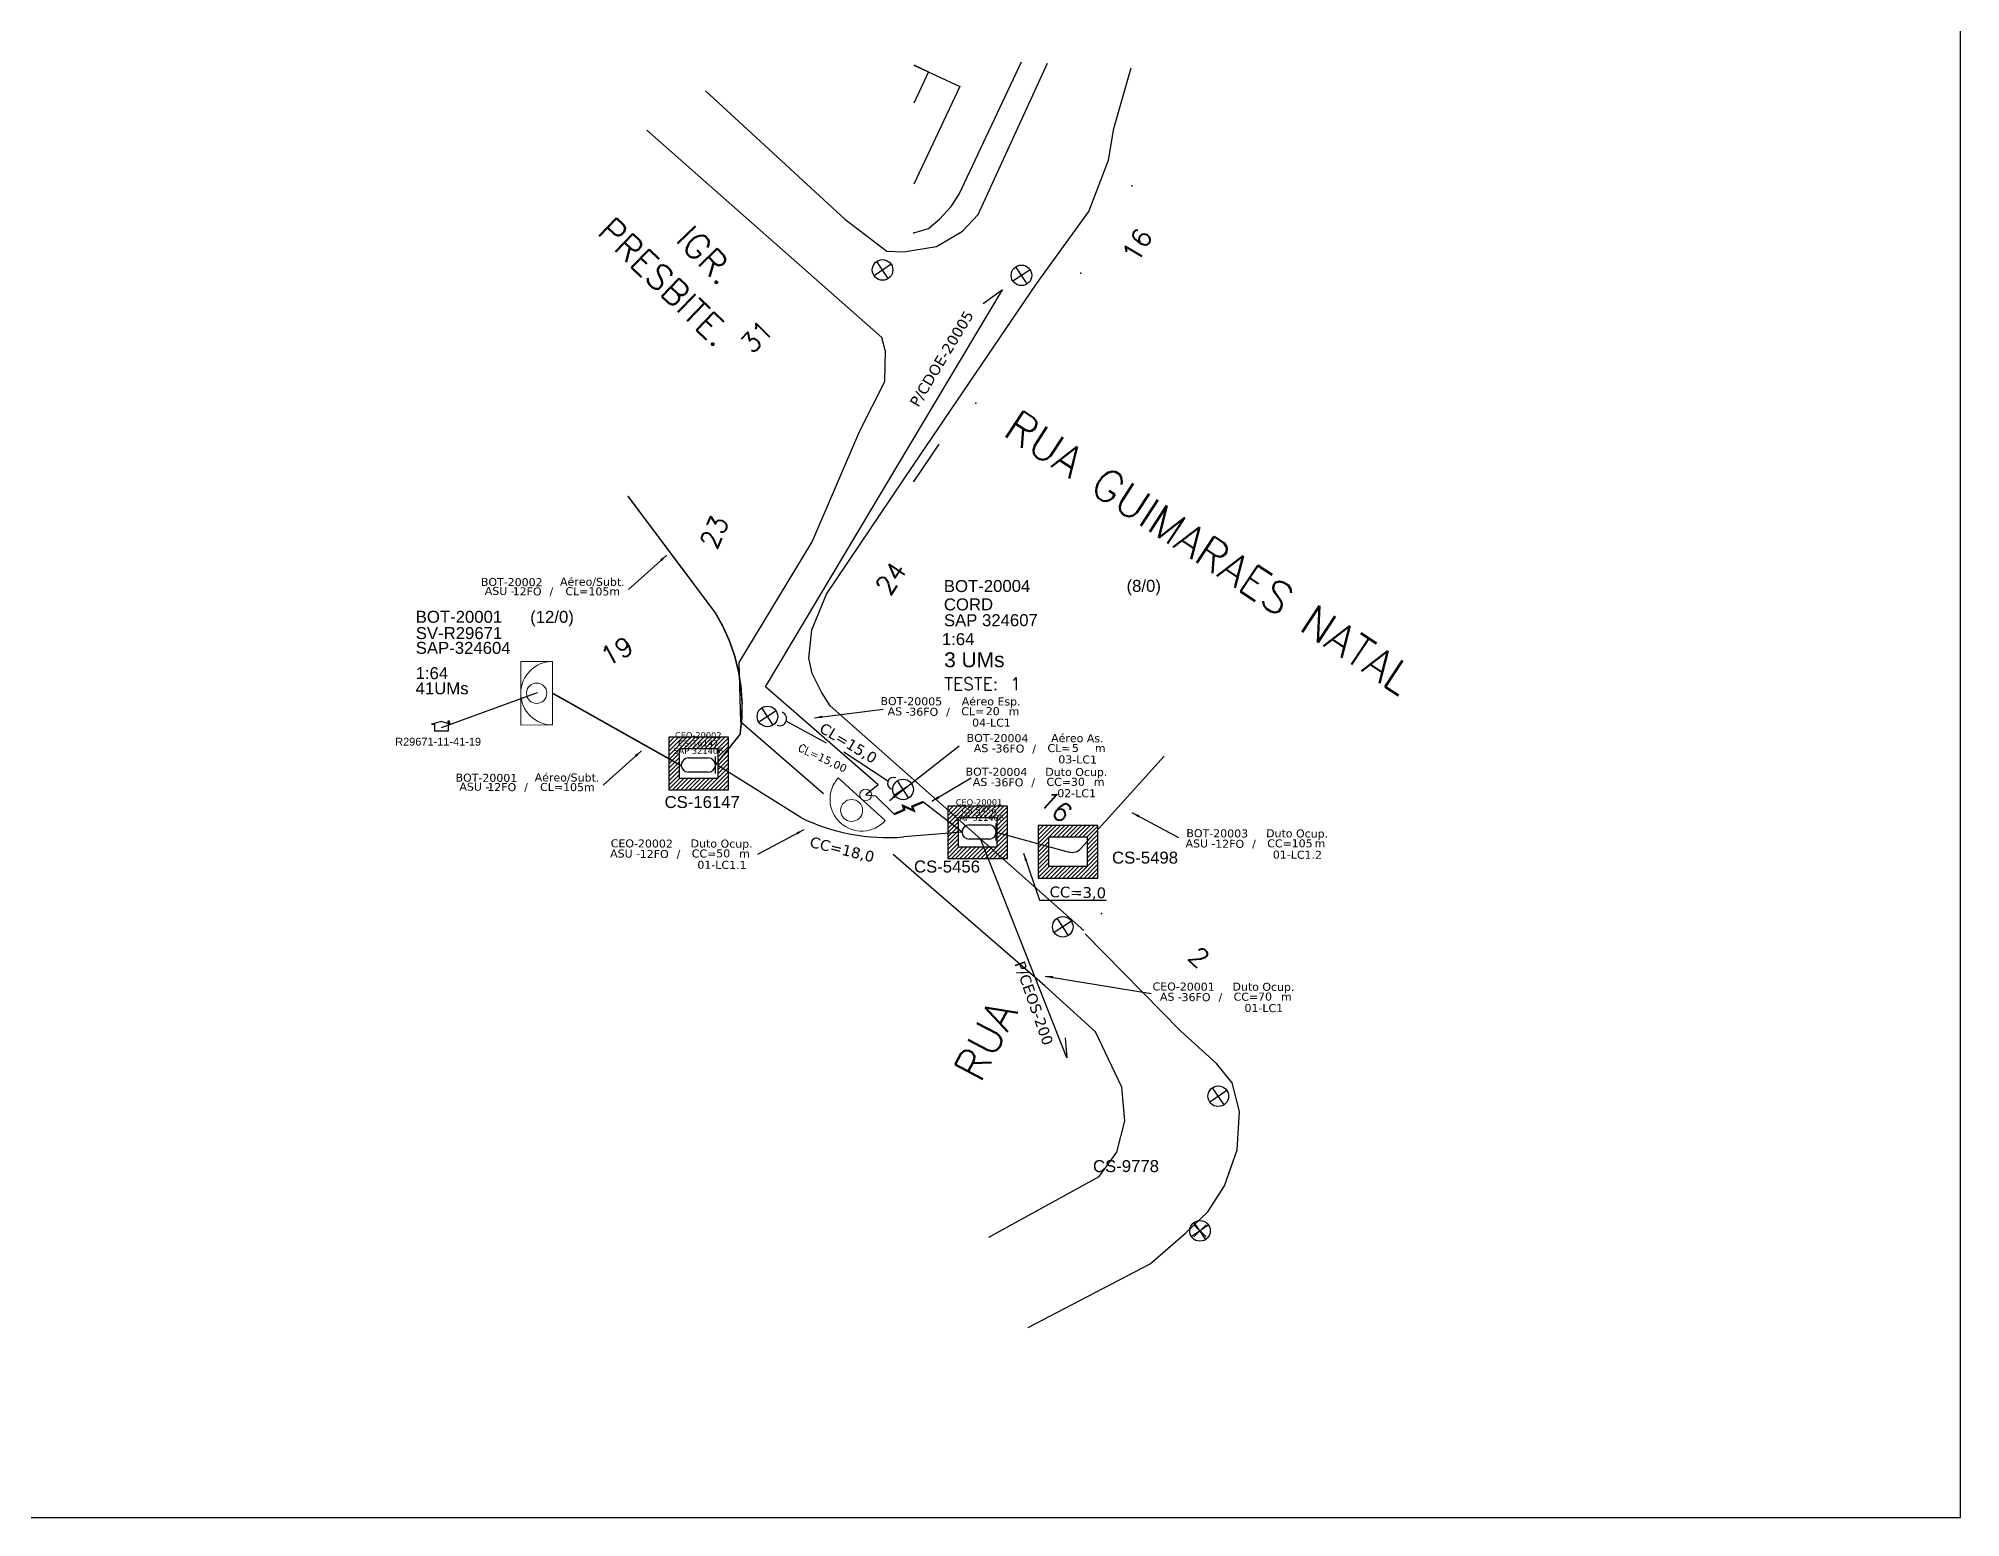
# Model space of a CAD drawing. Header units: millimetres. Extents: x -730 to 109, y 411 to 1005.
# Drawn here: x -381.5 to 108.9, y 410.6 to 788.2 of the extents above; entities that cross this region are included whole.
import ezdxf
from ezdxf.enums import TextEntityAlignment as Align

# ---------------------------------------------------------------- set-up
doc = ezdxf.new("R2010")
doc.units = ezdxf.units.MM
doc.header["$LTSCALE"] = 0.03
doc.linetypes.add('DIVIDE2', pattern=[0.625, 0.25, -0.125, 0, -0.125, 0, -0.125])
for name, color, linetype in [('10.1-Caixas Subterrâneas', 5, 'Continuous'), ('20.4-CEOS', 1, 'Continuous'), ('20.5-CEO', 1, 'Continuous'), ('CAP a instalar', 1, 'FENCELINE1'), ('celulas gpon', 7, 'Continuous'), ('CORDOALHA BLOCO NOVO', 7, 'Continuous'), ('DUVIDAS', 252, 'Continuous'), ('label_cabos', 7, 'Continuous'), ('MUB', 252, 'Continuous'), ('NET-RETIRAR', 54, 'DIVIDE2'), ('NOMELOG', 253, 'Continuous'), ('Postes Existentes NA', 1, 'Continuous'), ('POSTES_ATUALIZACAO', 252, 'Continuous'), ('Subida Lateral', 5, 'Continuous'), ('surveys', 7, 'Continuous'), ('surveys legendas', 7, 'Continuous'), ('UMS', 1, 'Continuous')]:
    doc.layers.add(name, color=color, linetype=linetype)
for name, color, linetype, lineweight in [("20.0-LEGENDA DOS CDO'S", 1, 'Continuous', 0), ('20.1-CDO_INTERIOR', 1, 'Continuous', 0), ('20.2-CDO_POSTE', 1, 'Continuous', 5), ('20.6-CORDOALHA_SUPORTE', 7, 'Continuous', 25), ('CORDOALHA_SUPORTE', 7, 'Continuous', 25)]:
    doc.layers.add(name, color=color, linetype=linetype, lineweight=lineweight)
doc.styles.add('ARIAL', font='arial.ttf')
doc.styles.add('DIGICADE', font='arial.ttf')
doc.styles.add('ROMANS', font='simplex')
doc.styles.add('siredit', font='verdana.ttf')
doc.styles.get("Standard").update_dxf_attribs({"font": 'arial.ttf'})
doc.linetypes.add('FENCELINE1', pattern='A,0.25,-0.1,[133,ltypeshp.shx,S=0.1,R=0,X=-0.1,Y=0],-0.1,1', length=1.45)
doc.dimstyles.new('CC', dxfattribs={"dimtxt": 1, "dimasz": 2, "dimexe": 0.18, "dimexo": 0.0625, "dimgap": 0.09, "dimtad": 0, "dimdec": 0, "dimrnd": 1, "dimzin": 0, "dimdsep": 46, "dimtxsty": 'siredit', "dimblk": 'NONE', "dimcen": 0, "dimse1": 1, "dimse2": 1, "dimsd1": 1, "dimsd2": 1, "dimclrt": 7, "dimadec": 0, "dimazin": 0, "dimtfac": 1, "dimtdec": 0, "dimtofl": 0, "dimtmove": 0, "dimatfit": 3, "dimfxl": 0, "dimtolj": 1, "dimtzin": 0, "dimarcsym": 0})
doc.dimstyles.get("Standard").update_dxf_attribs({"dimtxt": 0.18, "dimasz": 0.18, "dimexe": 0.18, "dimexo": 0.0625, "dimgap": 0.09, "dimtad": 0, "dimtih": 1, "dimtoh": 1, "dimdec": 4, "dimzin": 0, "dimdsep": 46, "dimtxsty": 'Standard', "dimcen": 0.09, "dimadec": 0, "dimazin": 0, "dimtfac": 1, "dimtdec": 4, "dimtofl": 0, "dimtmove": 0, "dimatfit": 3, "dimfxl": 0, "dimtolj": 1, "dimtzin": 0, "dimarcsym": 0})

# ---------------------------------------------------------------- blocks, each defined once
blk = doc.blocks.new('*U36')
at = {"color": 10}
for points in [[(41172, 12883), (40951, 13058)], [(40974, 12860), (41149, 13081)]]:
    blk.add_lwpolyline(points, dxfattribs=at)
blk.add_circle((41062, 12971), 141, dxfattribs=at)
blk = doc.blocks.new('*X18')
at = {"color": 0, "linetype": 'Continuous'}
for p, q in [((-1.25, 0.34099), (-0.49099, 1.1)), ((-1.25, 0.517767), (-0.667767, 1.1)), ((-1.25, 0.694544), (-0.844544, 1.1)), ((-1.25, 0.87132), (-1.02132, 1.1)), ((-1.25, 1.048097), (-1.198097, 1.1)), ((-0.789214, 0.625), (-0.314214, 1.1)), ((-0.612437, 0.625), (-0.137437, 1.1)), ((-0.43566, 0.625), (0.03934, 1.1)), ((-0.258883, 0.625), (0.216117, 1.1)), ((-0.082107, 0.625), (0.392893, 1.1)), ((0.09467, 0.625), (0.56967, 1.1)), ((0.271447, 0.625), (0.746447, 1.1)), ((0.448223, 0.625), (0.923223, 1.1)), ((0.625, 0.625), (1.1, 1.1)), ((0.801777, 0.625), (1.25, 1.073223)), ((0.8035, 0.449947), (1.25, 0.896447)), ((-1.25, 0.164214), (-0.8035, 0.610714)), ((-1.25, -0.012563), (-0.8035, 0.433937)), ((-1.25, -0.18934), (-0.8035, 0.25716)), ((-1.25, -0.366117), (-0.8035, 0.080383)), ((0.8035, 0.27317), (1.25, 0.71967)), ((0.8035, 0.096393), (1.25, 0.542893)), ((0.8035, -0.080383), (1.25, 0.366117)), ((0.8035, -0.25716), (1.25, 0.18934)), ((0.8035, -0.433937), (1.25, 0.012563)), ((-1.25, -0.542893), (-0.8035, -0.096393)), ((-1.25, -0.71967), (-0.8035, -0.27317)), ((-1.25, -0.896447), (-0.8035, -0.449947)), ((-1.25, -1.073223), (-0.801777, -0.625)), ((-1.1, -1.1), (-0.625, -0.625)), ((-0.923223, -1.1), (-0.448223, -0.625)), ((-0.746447, -1.1), (-0.271447, -0.625)), ((-0.56967, -1.1), (-0.09467, -0.625)), ((-0.392893, -1.1), (0.082107, -0.625)), ((-0.216117, -1.1), (0.258883, -0.625)), ((-0.03934, -1.1), (0.43566, -0.625)), ((0.137437, -1.1), (0.612437, -0.625)), ((0.314214, -1.1), (0.789214, -0.625)), ((0.49099, -1.1), (1.25, -0.34099)), ((0.667767, -1.1), (1.25, -0.517767)), ((0.8035, -0.610714), (1.25, -0.164214)), ((0.844544, -1.1), (1.25, -0.694544)), ((1.02132, -1.1), (1.25, -0.87132)), ((1.198097, -1.1), (1.25, -1.048097))]:
    blk.add_line(p, q, dxfattribs=at)
blk = doc.blocks.new('MANHOLE_MQ')
at = {"color": 0, "linetype": 'Continuous'}
for p, q in [((0.00000623, 0.00000569), (-0.00000627, 0.00000569)), ((-0.00000627, 0.00000569), (-0.00000627, -0.00000531)), ((0.00000623, -0.00000531), (0.00000623, 0.00000569)), ((-0.00000404, 0.00000331), (0.00000399, 0.00000331)), ((-0.00000404, -0.00000294), (-0.00000404, 0.00000331)), ((0.00000399, 0.00000331), (0.00000399, -0.00000294)), ((0.00000399, -0.00000294), (-0.00000404, -0.00000294)), ((0.00000399, -0.00000294), (0.00000399, -0.00000294)), ((-0.00000627, -0.00000531), (0.00000623, -0.00000531))]:
    blk.add_line(p, q, dxfattribs=at)
at = {"color": 0, "linetype": 'Continuous', "xscale": 5e-06, "yscale": 5e-06, "zscale": 1e-05}
blk.add_blockref('*X18', (-0.00000002, 0.00000019), dxfattribs=at)
blk = doc.blocks.new('Inst CDOE-8 CAIXA DIST OPT CDOE 48F_8D C_SPL OPTAP')
at = {"layer": "20.0-LEGENDA DOS CDO'S", "color": 0}
for tag, p, style, flags in [('ID_ATIVIDADE', (0.12, 6.47), 'ARIAL', 3), ('FATOR', (7.92, 6.47), 'ARIAL', 1), ('QTDE', (0.23, -0.97), 'DIGICADE', 3)]:
    blk.add_attdef(tag, p, '', height=0.8, rotation=0.118, dxfattribs=dict(at, style=style, flags=flags))
at = {"layer": "20.0-LEGENDA DOS CDO'S", "color": 0, "style": 'ARIAL'}
for tag, p, height in [('FID', (0.12, 5.25), 0.8), ('FIBRAS_UTILIZADAS', (2.38, 5.26), 0.8), ('CORDOALHA', (0.12, 4.02), 0.8), ('SAP', (0.12, 2.96), 0.8), ('1:XX', (-0.01, 1.7), 0.8), ('UMS', (0.14, 0.22), 1)]:
    blk.add_attdef(tag, p, '', height=height, rotation=0.118, dxfattribs=at)
blk = doc.blocks.new('Teste  FTTH')
at = {"color": 0, "lineweight": 0, "style": 'ROMANS'}
for tag, p in [('TESTE', (-2.302, -0.29)), ('QTDE', (0.212, -0.29))]:
    blk.add_attdef(tag, p, '', height=0.48, dxfattribs=at)
for tag, p, flags in [('FID', (-2.227, -1.253), 1), ('FATOR', (-2.227, -2.028), 3), ('ID_ATIVIDADE', (-2.227, -2.716), 3)]:
    blk.add_attdef(tag, p, '', height=0.48, dxfattribs=dict(at, flags=flags))
blk = doc.blocks.new('Inst CB DT OCUP CFOA-SM-AS-80-TS-36')
at = {"layer": 'label_cabos', "color": 0, "style": 'siredit'}
for tag, flags, p in [('ID_ATIVIDADE', 3, (1.31, 2.67)), ('FATOR', 1, (11.56, 2.55))]:
    blk.add_attdef(tag, text='', height=1, rotation=359.69, dxfattribs=dict(at, flags=flags)).set_placement(p, align=Align.MIDDLE_CENTER)
for tag, p in [('TIPO_CABO', (1.76, 0)), ('DESTINO_CABO', (3.13, 1.26)), ('CABO', (4.69, -0.05)), ('/', (7.71, -0.05)), ('LANCE', (10.91, 0)), ('TIPO_CABO', (13.11, 1.24)), ('UND', (15.96, 0)), ('FID', (13.15, -1.41))]:
    blk.add_attdef(tag, text='', height=1, rotation=359.69, dxfattribs=at).set_placement(p, align=Align.MIDDLE_CENTER)
blk.add_attdef('QTDE', (12.43, -0.47), '', height=1, rotation=359.69, dxfattribs=at)
blk = doc.blocks.new('_None')
blk = doc.blocks.new('Inst CB DT OCUP CFOA-SM-ASU-120-S-12')
at = {"layer": 'label_cabos', "color": 0, "style": 'siredit'}
for tag, flags, p in [('ID_ATIVIDADE', 3, (1.31, 2.67)), ('FATOR', 1, (11.56, 2.55))]:
    blk.add_attdef(tag, text='', height=1, rotation=359.69, dxfattribs=dict(at, flags=flags)).set_placement(p, align=Align.MIDDLE_CENTER)
for tag, p in [('TIPO_CABO', (1.26, 0)), ('DESTINO_CABO', (3.13, 1.26)), ('CABO', (4.69, -0.05)), ('/', (7.71, -0.05)), ('LANCE', (10.91, 0)), ('TIPO_CABO', (13.11, 1.24)), ('UND', (15.96, 0)), ('FID', (13.15, -1.41))]:
    blk.add_attdef(tag, text='', height=1, rotation=359.69, dxfattribs=at).set_placement(p, align=Align.MIDDLE_CENTER)
blk.add_attdef('QTDE', (12.43, -0.47), '', height=1, rotation=359.69, dxfattribs=at)
blk = doc.blocks.new('LEGENDA DOS CABOS')
at = {"layer": 'label_cabos', "color": 0, "style": 'siredit'}
for tag, p in [('TIPO_CABO', (2.74, 0.52)), ('ID', (4.24, 1.63)), ('CABO', (6.16, 0.47)), ('/', (9.19, 0.47)), ('METROS', (14.36, 0.47)), ('XX', (14.31, 1.67))]:
    blk.add_attdef(tag, text='', height=1, rotation=359.69, dxfattribs=at).set_placement(p, align=Align.MIDDLE_CENTER)
blk = doc.blocks.new('Inst CB AS CFOA-SM-AS-80-TS-36')
at = {"layer": 'label_cabos', "color": 0, "style": 'siredit'}
for tag, flags, p in [('ID_ATIVIDADE', 3, (1.31, 2.67)), ('FATOR', 1, (11.56, 2.55))]:
    blk.add_attdef(tag, text='', height=1, rotation=359.69, dxfattribs=dict(at, flags=flags)).set_placement(p, align=Align.MIDDLE_CENTER)
for tag, p in [('TIPO_CABO', (1.76, 0)), ('DESTINO_CABO', (3.13, 1.26)), ('CABO', (4.69, -0.05)), ('/', (7.71, -0.05)), ('LANCE', (10.81, 0)), ('TIPO_CABO', (13.11, 1.24)), ('UND', (15.96, 0)), ('FID', (13.15, -1.41))]:
    blk.add_attdef(tag, text='', height=1, rotation=359.69, dxfattribs=at).set_placement(p, align=Align.MIDDLE_CENTER)
blk.add_attdef('QTDE', (12.43, -0.47), '', height=1, rotation=359.69, dxfattribs=at)
blk = doc.blocks.new('Inst CB ESP CFOA-SM-AS-80-TS-36')
at = {"layer": 'label_cabos', "color": 0, "style": 'siredit'}
for tag, flags, p in [('ID_ATIVIDADE', 3, (1.31, 2.67)), ('FATOR', 1, (11.56, 2.55))]:
    blk.add_attdef(tag, text='', height=1, rotation=359.69, dxfattribs=dict(at, flags=flags)).set_placement(p, align=Align.MIDDLE_CENTER)
for tag, p in [('TIPO_CABO', (1.76, 0)), ('DESTINO_CABO', (3.13, 1.26)), ('CABO', (4.69, -0.05)), ('/', (7.71, -0.05)), ('LANCE', (10.81, 0)), ('TIPO_CABO', (13.11, 1.24)), ('UND', (15.96, 0)), ('FID', (13.15, -1.41))]:
    blk.add_attdef(tag, text='', height=1, rotation=359.69, dxfattribs=at).set_placement(p, align=Align.MIDDLE_CENTER)
blk.add_attdef('QTDE', (12.43, -0.47), '', height=1, rotation=359.69, dxfattribs=at)
blk = doc.blocks.new('Inst CORD BENZINAL 4.55MM 3F (sem recursos)')
at = {"layer": '20.6-CORDOALHA_SUPORTE', "color": 0, "lineweight": 0, "style": 'ROMANS'}
blk.add_attdef('LANCE', text='', height=1, dxfattribs=at).set_placement((-0.54, -2.21), align=Align.RIGHT)
at = {"layer": '20.6-CORDOALHA_SUPORTE', "color": 0, "style": 'siredit'}
blk.add_attdef('QTDE', (-0.54, -2.21), '', height=1, rotation=359.69, dxfattribs=at)
at = {"layer": '20.6-CORDOALHA_SUPORTE', "color": 0, "lineweight": 0, "style": 'ROMANS'}
for tag, p, flags in [('FATOR', (-5.2, -4.44), 3), ('ID_ATIVIDADE', (-5.2, -6.67), 3), ('FID', (-5.2, -8.9), 1)]:
    blk.add_attdef(tag, p, '', height=1, dxfattribs=dict(at, flags=flags))
blk = doc.blocks.new('SURVEY_SURVEY')
for p, q in [((0, 0.0000127), (-0.0000126, 0.000009)), ((-0.0000126, 0.000009), (-0.0000086, 0.000009)), ((-0.0000086, 0), (-0.0000086, 0.000009)), ((0, 0.0000127), (0.0000126, 0.000009)), ((0.0000084, 0.0000132), (0.0000098, 0.0000132)), ((0.0000084, 0.0000103), (0.0000084, 0.0000132)), ((0.0000126, 0.000009), (0.0000086, 0.000009)), ((0.0000086, 0.000009), (0.0000086, 0)), ((0.0000098, 0.0000132), (0.0000098, 0.0000099)), ((0.0000086, 0), (-0.0000086, 0))]:
    blk.add_line(p, q)
at = {"ltscale": 6}
blk.add_circle((0, 0.0000045), 0.0000000477, dxfattribs=at)

msp = doc.modelspace()

# ---------------------------------------------------------------- linework, layer by layer
msp.add_lwpolyline([(-729.67, 410.6), (108.89, 410.6), (108.89, 1004.6), (-729.67, 1004.6), (-729.67, 410.6)])
at = {"layer": '20.1-CDO_INTERIOR', "color": 1, "lineweight": 18, "elevation": -7.41}
msp.add_lwpolyline([(-258.46, 612.91), (-258.48, 629.13), (-250.37, 629.14), (-250.35, 612.92)], close=True, dxfattribs=at)
at = {"layer": '20.1-CDO_INTERIOR', "color": 1, "lineweight": 18}
msp.add_circle((-254.42, 621.02, -7.41), 2.6, dxfattribs=at)
msp.add_arc((-250.36, 621.03, -7.41), 8.11, 90.0531, 270.0531, dxfattribs=at)
at = {"layer": '20.2-CDO_POSTE', "color": 0}
msp.add_line((-177.48, 599.41, -7.41), (-165.46, 588.52, -7.41), dxfattribs=at)
for centre, radius in [((-174.06, 591.11, -7.41), 2.8), ((-170.46, 595.08, -7.41), 1.5)]:
    msp.add_circle(centre, radius, dxfattribs=at)
msp.add_arc((-171.47, 593.96, -7.41), 8.11, 137.813, 317.813, dxfattribs=at)
at = {"layer": '20.5-CEO', "color": 5}
for p, q in [((-215.71, 604.5, -7.41), (-210.62, 604.5, -7.41)), ((-210.62, 600.87, -7.41), (-215.71, 600.87, -7.41))]:
    msp.add_line(p, q, dxfattribs=at)
at = {"layer": '20.5-CEO', "color": 0}
for p, q in [((-144.08, 587.4, -7.41), (-138.99, 587.4, -7.41)), ((-138.99, 583.78, -7.41), (-144.08, 583.78, -7.41))]:
    msp.add_line(p, q, dxfattribs=at)
at = {"layer": '20.5-CEO', "color": 5, "elevation": -7.41}
msp.add_lwpolyline([(-208.81, 600.5), (-208.81, 604.87)], dxfattribs=at)
at = {"layer": '20.5-CEO', "color": 0, "elevation": -7.41}
msp.add_lwpolyline([(-137.18, 583.41), (-137.18, 587.78)], dxfattribs=at)
at = {"layer": '20.5-CEO', "color": 5}
for centre, start, end in [((-215.71, 602.69, -7.41), 90, 270), ((-210.62, 602.69, -7.41), 270, 90)]:
    msp.add_arc(centre, 1.81, start, end, dxfattribs=at)
at = {"layer": '20.5-CEO', "color": 0}
for centre, start, end in [((-144.08, 585.59, -7.41), 90, 270), ((-138.99, 585.59, -7.41), 270, 90)]:
    msp.add_arc(centre, 1.81, start, end, dxfattribs=at)
at = {"layer": 'CAP a instalar', "color": 0, "linetype": 'FENCELINE1', "ltscale": 15}
for p, q in [((-195.99, 622.68, -7.41), (-135.57, 724.02, -7.41)), ((-135.57, 724.02, -7.41), (-140.51, 720.46, -7.41)), ((-167.32, 597.67, -7.41), (-195.99, 622.68, -7.41)), ((-115.53, 581.39, -7.41), (-94.28, 604.99, -7.41)), ((-187.01, 589.29, -7.41), (-208.17, 602.58, -7.41)), ((-167.32, 597.67, -7.41), (-170.46, 595.08, -7.41)), ((-170.46, 595.08, -7.41), (-170.46, 595.08, -7.41)), ((-170.46, 595.08, -7.41), (-167.93, 594.81, -7.41)), ((-163.22, 590.14, -7.41), (-167.93, 594.81, -7.41)), ((-145.89, 585.59, -7.41), (-155.85, 593.27, -7.41)), ((-145.89, 585.59, -7.41), (-160.85, 584.35, -7.41)), ((-119.14, 527.92, -7.41), (-141.15, 583.86, -7.41)), ((-137.18, 585.59, -7.41), (-118.55, 580.5, -7.41)), ((-119.61, 533.06, -7.41), (-119.14, 527.92, -7.41))]:
    msp.add_line(p, q, dxfattribs=at)
at = {"layer": 'CAP a instalar', "color": 8, "linetype": 'FENCELINE1', "ltscale": 15, "const_width": 0.4, "elevation": -7.41}
msp.add_lwpolyline([(-208.81, 602.69), (-202.52, 610.52, 0.178307), (-208.84, 641.56), (-231.16, 671.38)], format="xyb", dxfattribs=at)
at = {"layer": 'CAP a instalar', "linetype": 'FENCELINE1', "ltscale": 15, "const_width": 0.4, "elevation": -7.41}
msp.add_lwpolyline([(-217.51, 602.52), (-250.36, 621.03)], dxfattribs=at)
at = {"layer": 'CAP a instalar', "color": 0, "linetype": 'FENCELINE1', "ltscale": 15}
for centre, radius, start, end in [((-164.99, 634.14, -7.41), 49.96, 243.8518, 274.7523), ((-117.76, 583.4, -7.41), 3, 254.7307, 318.0058)]:
    msp.add_arc(centre, radius, start, end, dxfattribs=at)
at = {"layer": 'CORDOALHA_SUPORTE'}
for p, q in [((-180.49, 608.27, -7.41), (-190.76, 613.91, -7.41)), ((-164.79, 598.61, -7.41), (-176.02, 605.95, -7.41))]:
    msp.add_line(p, q, dxfattribs=at)
for centre, radius, start, end in [((-192.42, 614.52, -7.41), 1.78, 249.7773, 69.7773), ((-163.33, 597.99, -7.41), 1.56, 69.3693, 249.3693)]:
    msp.add_arc(centre, radius, start, end, dxfattribs=at)
at = {"layer": 'DUVIDAS'}
for points, elevation in [([(-158.14, 738.55), (-154.46, 739.65), (-151.65, 742.02), (-148.64, 745.24), (-146.6, 748.44), (-130.69, 782.24)], -10270.16), ([(-158.14, 781.4), (-154.4, 779.64), (-158.14, 771.65)], -10229.02), ([(-158.14, 781.38), (-146.47, 775.87)], -10234.95), ([(-141.74, 743.26), (-124.11, 781.88)], -10270.16), ([(-107.12, 765.19), (-102.71, 780.71)], -10270.16), ([(-146.47, 775.87), (-158.14, 751.01)], -10236.63), ([(-211.33, 774.84), (-175.81, 742.05), (-165.1, 733.83), (-160.76, 733.67), (-158.14, 734.1)], -10270.16), ([(-158.14, 679.38), (-126.91, 725.55), (-113.51, 744.03), (-108.53, 757.1), (-107.12, 765.19)], -10270.16), ([(-184.12, 659.71), (-171.98, 687.97), (-165.62, 700.59), (-165.49, 704.81), (-165.39, 708.26), (-166.35, 711.84), (-226.32, 764.74)], -10270.16), ([(-158.14, 734.1), (-152.38, 735.05), (-145.8, 739.01), (-141.74, 743.26)], -10270.16), ([(-151.81, 684.64), (-158.14, 675.14)], -10270.16), ([(-158.14, 598.91), (-179.49, 617.84), (-181.73, 621.29), (-184.09, 626.08), (-184.99, 629.95), (-184.22, 637.17), (-180.48, 646.35), (-158.14, 679.38)], -10270.16), ([(-181.24, 595.31), (-202.34, 613.62), (-202.79, 628.86), (-184.12, 659.71)], -10270.16), ([(-114.79, 560.49), (-158.14, 598.91)], -10270.16), ([(-158.14, 575.26), (-163.43, 579.85)], -10270.16), ([(-136.4, 483.59), (-110.86, 497.68), (-106.39, 503.92), (-104.37, 511.84), (-105.08, 520.51), (-111.79, 534.57), (-124.77, 546.3), (-158.14, 575.26)], -10270.16), ([(-128.87, 459.24), (-121.73, 462.94), (-97.92, 475.34), (-88.87, 483.24), (-83.18, 488.64), (-78.9, 495.29), (-75.7, 504.46), (-75.06, 514.27), (-76.98, 521.56), (-80.98, 526.52), (-90.02, 534.76), (-114.47, 559.57)], -10270.16)]:
    msp.add_lwpolyline(points, dxfattribs=dict(at, elevation=elevation))
for p in [(-102.58, 750.52, -10270.16), (-102.58, 750.52, -10270.16), (-158.14, 738.55, -10270.16), (-158.14, 738.55, -10270.16), (-115.53, 728.24, -10270.16), (-115.53, 728.24, -10270.16), (-142.38, 695.06, -10270.16), (-142.38, 695.06, -10270.16), (-158.14, 675.14, -10270.16), (-158.14, 675.14, -10270.16), (-110.29, 564.84, -10270.16)]:
    msp.add_point(p, dxfattribs=at)
at = {"layer": 'MUB', "elevation": -10270.16}
for points in [[(-139.03, 482.14), (-110.86, 497.68), (-106.39, 503.92), (-104.37, 511.84), (-105.08, 520.51), (-111.79, 534.57), (-124.77, 546.3), (-158.14, 575.26)], [(-129.05, 459.15), (-121.73, 462.94), (-97.92, 475.34), (-88.87, 483.24), (-83.18, 488.64), (-78.9, 495.29), (-75.7, 504.46), (-75.06, 514.27), (-76.98, 521.56), (-80.98, 526.52), (-90.02, 534.76), (-114.47, 559.57)]]:
    msp.add_lwpolyline(points, dxfattribs=at)
at = {"layer": 'NET-RETIRAR', "color": 4, "linetype": 'Continuous'}
msp.add_lwpolyline([(-278.73, 612.24), (-254.23, 621.18)], dxfattribs=at)
at = {"layer": 'POSTES_ATUALIZACAO'}
for p, q in [((-86.7, 485.31, -10251.72), (-83.63, 482.24, -10251.72)), ((-86.7, 482.24, -10251.72), (-83.63, 485.31, -10251.72))]:
    msp.add_line(p, q, dxfattribs=at)
at = {"layer": 'POSTES_ATUALIZACAO', "linetype": 'Continuous'}
msp.add_line((-83.63, 485.31, -10251.72), (-86.7, 482.24, -10251.72), dxfattribs=at)
at = {"layer": 'Subida Lateral', "color": 5, "const_width": 0.562, "elevation": -7.41}
msp.add_lwpolyline([(-163.22, 590.14), (-160.6, 591.29), (-160.93, 592.26), (-158.19, 591.08), (-158.59, 592.11), (-155.85, 593.27)], dxfattribs=at)

# ---------------------------------------------------------------- block references
at = {"layer": '10.1-Caixas Subterrâneas', "color": 30, "xscale": 1220751.298948936, "yscale": 1220751.298948936, "zscale": 1220751.298948936, "rotation": 180.0000000000625}
for p in [(-213.11, 603.3, -7.41), (-141.92, 585.75, -7.41), (-118.86, 580.8, -7.41)]:
    msp.add_blockref('MANHOLE_MQ', p, dxfattribs=at)
at = {"layer": "20.0-LEGENDA DOS CDO'S", "color": 0, "lineweight": 0}
ref = msp.add_blockref('Inst CDOE-8 CAIXA DIST OPT CDOE 48F_8D C_SPL OPTAP', (-150.98, 626.82, -7.41), dxfattribs=dict(at, xscale=3.817382141648721, yscale=3.817382141648721, zscale=3.817382141648721))
ref.add_attrib('FID', 'BOT-20004', (-150.52, 646.85, -7.41), dxfattribs={"color": 0, "height": 3.054, "rotation": 0.118, "style": 'ARIAL'})
ref.add_attrib('CORDOALHA', 'CORD', (-150.51, 642.17, -7.41), dxfattribs={"color": 0, "height": 3.054, "rotation": 0.118, "style": 'ARIAL'})
ref.add_attrib('SAP', 'SAP 324607', (-150.5, 638.12, -7.41), dxfattribs={"color": 0, "height": 3.054, "rotation": 0.118, "style": 'ARIAL'})
ref.add_attrib('1:XX', '1:64', (-151.02, 633.31, -7.41), dxfattribs={"color": 0, "height": 3.054, "rotation": 0.118, "style": 'ARIAL'})
ref.add_attrib('UMS', '3 UMs', (-150.44, 627.65, -7.41), dxfattribs={"color": 0, "height": 3.817, "rotation": 0.118, "style": 'ARIAL'})
ref.add_attrib('FIBRAS_UTILIZADAS', '(8/0)', dxfattribs={"color": 0, "height": 3.054, "rotation": 0.118, "style": 'ARIAL'}).set_placement((-99.52, 646.91, -7.41), align=Align.CENTER)
at = {"layer": "20.0-LEGENDA DOS CDO'S", "color": 0, "lineweight": 0, "xscale": 6.682327438956086, "yscale": 6.682327438956086, "zscale": 6.682327438956086, "rotation": 3.126797674058592e-05}
msp.add_blockref('Teste  FTTH', (-135.03, 623.74, -7.41), dxfattribs=at).add_auto_attribs({'TESTE': 'TESTE:', 'QTDE': '1'})
at = {"layer": 'CORDOALHA BLOCO NOVO', "color": 0, "lineweight": 0, "xscale": 1.998556740130278, "yscale": 1.998556740130278, "zscale": 1.998556740130278, "rotation": 334.9064301640561}
msp.add_blockref('Inst CORD BENZINAL 4.55MM 3F (sem recursos)', (-180.08, 607.64, 10255.34), dxfattribs=at).add_auto_attribs({'QTDE': '15,00', 'LANCE': 'CL='})
at = {"layer": 'label_cabos', "color": 0, "lineweight": 0, "xscale": 2.041915460086444, "yscale": 2.041915460086444, "zscale": 2.041915460086444}
for p, values in [((-269.43, 646.08, -7.41), {'ID': 'BOT-20002', 'CABO': '12FO', 'METROS': 'CL=105m', 'XX': 'Aéreo/Subt.', '/': '/', 'TIPO_CABO': 'ASU -'}), ((-275.9, 596.11, -7.41), {'ID': 'BOT-20001', 'CABO': '12FO', 'METROS': 'CL=105m', 'XX': 'Aéreo/Subt.', '/': '/', 'TIPO_CABO': 'ASU -'})]:
    msp.add_blockref('LEGENDA DOS CABOS', p, dxfattribs=at).add_auto_attribs(values)
at = {"layer": 'label_cabos', "color": 0, "lineweight": 0}
ref = msp.add_blockref('Inst CB ESP CFOA-SM-AS-80-TS-36', (-165.22, 616.41, -7.41), dxfattribs=dict(at, xscale=2.041915460086444, yscale=2.041915460086444, zscale=2.041915460086444))
ref.add_attrib('DESTINO_CABO', 'BOT-20005', dxfattribs={"color": 0, "height": 2.042, "rotation": 359.69, "style": 'siredit'}).set_placement((-158.82, 618.99, -7.41), align=Align.MIDDLE_CENTER)
ref.add_attrib('TIPO_CABO', 'Aéreo Esp.', dxfattribs={"color": 0, "height": 2.042, "rotation": 359.69, "style": 'siredit'}).set_placement((-138.45, 618.95, -7.41), align=Align.MIDDLE_CENTER)
ref.add_attrib('CABO', '36FO', dxfattribs={"color": 0, "height": 2.042, "rotation": 359.69, "style": 'siredit'}).set_placement((-155.65, 616.3, -7.41), align=Align.MIDDLE_CENTER)
ref.add_attrib('/', '/', dxfattribs={"color": 0, "height": 2.04, "rotation": 359.69, "style": 'siredit'}).set_placement((-149.47, 616.3, -7.41), align=Align.MIDDLE_CENTER)
ref.add_attrib('TIPO_CABO', 'AS - ', dxfattribs={"color": 0, "height": 2.042, "rotation": 359.69, "style": 'siredit'}).set_placement((-161.62, 616.4, -7.41), align=Align.MIDDLE_CENTER)
ref.add_attrib('FID', '04-LC1', dxfattribs={"color": 0, "height": 2.042, "rotation": 359.69, "style": 'siredit'}).set_placement((-138.37, 613.52, -7.41), align=Align.MIDDLE_CENTER)
ref.add_attrib('LANCE', 'CL=', dxfattribs={"color": 0, "height": 2.042, "rotation": 359.69, "style": 'siredit'}).set_placement((-143.15, 616.41, -7.41), align=Align.MIDDLE_CENTER)
ref.add_attrib('QTDE', '20', (-139.84, 615.44, -7.41), dxfattribs={"color": 0, "height": 2.042, "rotation": 359.69, "style": 'siredit'})
ref.add_attrib('UND', 'm', dxfattribs={"color": 0, "height": 2.04, "rotation": 359.69, "style": 'siredit'}).set_placement((-132.62, 616.41, -7.41), align=Align.MIDDLE_CENTER)
ref = msp.add_blockref('Inst CB AS CFOA-SM-AS-80-TS-36', (-143.22, 607.02, -7.41), dxfattribs=dict(at, xscale=2.041915460086444, yscale=2.041915460086444, zscale=2.041915460086444))
ref.add_attrib('DESTINO_CABO', 'BOT-20004', dxfattribs={"color": 0, "height": 2.042, "rotation": 359.69, "style": 'siredit'}).set_placement((-136.83, 609.59, -7.41), align=Align.MIDDLE_CENTER)
ref.add_attrib('TIPO_CABO', 'Aéreo As.', dxfattribs={"color": 0, "height": 2.042, "rotation": 359.69, "style": 'siredit'}).set_placement((-116.46, 609.56, -7.41), align=Align.MIDDLE_CENTER)
ref.add_attrib('CABO', '36FO', dxfattribs={"color": 0, "height": 2.042, "rotation": 359.69, "style": 'siredit'}).set_placement((-133.66, 606.91, -7.41), align=Align.MIDDLE_CENTER)
ref.add_attrib('/', '/', dxfattribs={"color": 0, "height": 2.04, "rotation": 359.69, "style": 'siredit'}).set_placement((-127.47, 606.91, -7.41), align=Align.MIDDLE_CENTER)
ref.add_attrib('TIPO_CABO', 'AS - ', dxfattribs={"color": 0, "height": 2.042, "rotation": 359.69, "style": 'siredit'}).set_placement((-139.63, 607.01, -7.41), align=Align.MIDDLE_CENTER)
ref.add_attrib('FID', '03-LC1', dxfattribs={"color": 0, "height": 2.042, "rotation": 359.69, "style": 'siredit'}).set_placement((-116.38, 604.13, -7.41), align=Align.MIDDLE_CENTER)
ref.add_attrib('LANCE', 'CL=', dxfattribs={"color": 0, "height": 2.042, "rotation": 359.69, "style": 'siredit'}).set_placement((-121.15, 607.02, -7.41), align=Align.MIDDLE_CENTER)
ref.add_attrib('QTDE', '5', (-117.85, 606.05, -7.41), dxfattribs={"color": 0, "height": 2.04, "rotation": 359.69, "style": 'siredit'})
ref.add_attrib('UND', 'm', dxfattribs={"color": 0, "height": 2.04, "rotation": 359.69, "style": 'siredit'}).set_placement((-110.63, 607.02, -7.41), align=Align.MIDDLE_CENTER)
ref = msp.add_blockref('Inst CB DT OCUP CFOA-SM-AS-80-TS-36', (-143.49, 598.39, -7.41), dxfattribs=dict(at, xscale=2.041915460086444, yscale=2.041915460086444, zscale=2.041915460086444))
ref.add_attrib('DESTINO_CABO', 'BOT-20004', dxfattribs={"color": 0, "height": 2.042, "rotation": 359.69, "style": 'siredit'}).set_placement((-137.09, 600.97, -7.41), align=Align.MIDDLE_CENTER)
ref.add_attrib('CABO', '36FO', dxfattribs={"color": 0, "height": 2.042, "rotation": 359.69, "style": 'siredit'}).set_placement((-133.92, 598.29, -7.41), align=Align.MIDDLE_CENTER)
ref.add_attrib('TIPO_CABO', 'Duto Ocup.', dxfattribs={"color": 0, "height": 2.042, "rotation": 359.69, "style": 'siredit'}).set_placement((-116.72, 600.93, -7.41), align=Align.MIDDLE_CENTER)
ref.add_attrib('/', '/', dxfattribs={"color": 0, "height": 2.04, "rotation": 359.69, "style": 'siredit'}).set_placement((-127.73, 598.29, -7.41), align=Align.MIDDLE_CENTER)
ref.add_attrib('TIPO_CABO', 'AS - ', dxfattribs={"color": 0, "height": 2.042, "rotation": 359.69, "style": 'siredit'}).set_placement((-139.89, 598.38, -7.41), align=Align.MIDDLE_CENTER)
ref.add_attrib('FID', '02-LC1', dxfattribs={"color": 0, "height": 2.042, "rotation": 359.69, "style": 'siredit'}).set_placement((-116.64, 595.5, -7.41), align=Align.MIDDLE_CENTER)
ref.add_attrib('LANCE', 'CC=', dxfattribs={"color": 0, "height": 2.042, "rotation": 359.69, "style": 'siredit'}).set_placement((-121.21, 598.4, -7.41), align=Align.MIDDLE_CENTER)
ref.add_attrib('QTDE', '30', (-118.11, 597.42, -7.41), dxfattribs={"color": 0, "height": 2.042, "rotation": 359.69, "style": 'siredit'})
ref.add_attrib('UND', 'm', dxfattribs={"color": 0, "height": 2.04, "rotation": 359.69, "style": 'siredit'}).set_placement((-110.89, 598.4, -7.41), align=Align.MIDDLE_CENTER)
ref = msp.add_blockref('Inst CB DT OCUP CFOA-SM-ASU-120-S-12', (-233.98, 580.11, -7.41), dxfattribs=dict(at, xscale=2.041915460086444, yscale=2.041915460086444, zscale=2.041915460086444))
ref.add_attrib('DESTINO_CABO', 'CEO-20002', dxfattribs={"color": 0, "height": 2.042, "rotation": 359.69, "style": 'siredit'}).set_placement((-227.59, 582.68, -7.41), align=Align.MIDDLE_CENTER)
ref.add_attrib('CABO', '12FO', dxfattribs={"color": 0, "height": 2.042, "rotation": 359.69, "style": 'siredit'}).set_placement((-224.42, 580, -7.41), align=Align.MIDDLE_CENTER)
ref.add_attrib('TIPO_CABO', 'Duto Ocup.', dxfattribs={"color": 0, "height": 2.042, "rotation": 359.69, "style": 'siredit'}).set_placement((-207.22, 582.65, -7.41), align=Align.MIDDLE_CENTER)
ref.add_attrib('/', '/', dxfattribs={"color": 0, "height": 2.04, "rotation": 359.69, "style": 'siredit'}).set_placement((-218.23, 580, -7.41), align=Align.MIDDLE_CENTER)
ref.add_attrib('TIPO_CABO', 'ASU - ', dxfattribs={"color": 0, "height": 2.042, "rotation": 359.69, "style": 'siredit'}).set_placement((-231.41, 580.1, -7.41), align=Align.MIDDLE_CENTER)
ref.add_attrib('FID', '01-LC1.1', dxfattribs={"color": 0, "height": 2.042, "rotation": 359.69, "style": 'siredit'}).set_placement((-207.14, 577.22, -7.41), align=Align.MIDDLE_CENTER)
ref.add_attrib('LANCE', 'CC=', dxfattribs={"color": 0, "height": 2.042, "rotation": 359.69, "style": 'siredit'}).set_placement((-211.71, 580.11, -7.41), align=Align.MIDDLE_CENTER)
ref.add_attrib('QTDE', '50', (-208.6, 579.14, -7.41), dxfattribs={"color": 0, "height": 2.042, "rotation": 359.69, "style": 'siredit'})
ref.add_attrib('UND', 'm', dxfattribs={"color": 0, "height": 2.04, "rotation": 359.69, "style": 'siredit'}).set_placement((-201.39, 580.11, -7.41), align=Align.MIDDLE_CENTER)
ref = msp.add_blockref('Inst CB DT OCUP CFOA-SM-ASU-120-S-12', (-87.16, 582.69, -7.41), dxfattribs=dict(at, xscale=2.041915460086444, yscale=2.041915460086444, zscale=2.041915460086444))
ref.add_attrib('DESTINO_CABO', 'BOT-20003', dxfattribs={"color": 0, "height": 2.042, "rotation": 359.69, "style": 'siredit'}).set_placement((-80.76, 585.27, -7.41), align=Align.MIDDLE_CENTER)
ref.add_attrib('CABO', '12FO', dxfattribs={"color": 0, "height": 2.042, "rotation": 359.69, "style": 'siredit'}).set_placement((-77.59, 582.59, -7.41), align=Align.MIDDLE_CENTER)
ref.add_attrib('TIPO_CABO', 'Duto Ocup.', dxfattribs={"color": 0, "height": 2.042, "rotation": 359.69, "style": 'siredit'}).set_placement((-60.39, 585.24, -7.41), align=Align.MIDDLE_CENTER)
ref.add_attrib('/', '/', dxfattribs={"color": 0, "height": 2.04, "rotation": 359.69, "style": 'siredit'}).set_placement((-71.4, 582.59, -7.41), align=Align.MIDDLE_CENTER)
ref.add_attrib('TIPO_CABO', 'ASU - ', dxfattribs={"color": 0, "height": 2.042, "rotation": 359.69, "style": 'siredit'}).set_placement((-84.58, 582.68, -7.41), align=Align.MIDDLE_CENTER)
ref.add_attrib('FID', '01-LC1.2', dxfattribs={"color": 0, "height": 2.042, "rotation": 359.69, "style": 'siredit'}).set_placement((-60.31, 579.81, -7.41), align=Align.MIDDLE_CENTER)
ref.add_attrib('LANCE', 'CC=', dxfattribs={"color": 0, "height": 2.042, "rotation": 359.69, "style": 'siredit'}).set_placement((-64.88, 582.7, -7.41), align=Align.MIDDLE_CENTER)
ref.add_attrib('QTDE', '105', (-61.78, 581.72, -7.41), dxfattribs={"color": 0, "height": 2.042, "rotation": 359.69, "style": 'siredit'})
ref.add_attrib('UND', 'm', dxfattribs={"color": 0, "height": 2.04, "rotation": 359.69, "style": 'siredit'}).set_placement((-54.56, 582.7, -7.41), align=Align.MIDDLE_CENTER)
ref = msp.add_blockref('Inst CB DT OCUP CFOA-SM-AS-80-TS-36', (-95.73, 543.56, -7.41), dxfattribs=dict(at, xscale=2.041915460086444, yscale=2.041915460086444, zscale=2.041915460086444))
ref.add_attrib('DESTINO_CABO', 'CEO-20001', dxfattribs={"color": 0, "height": 2.042, "rotation": 359.69, "style": 'siredit'}).set_placement((-89.34, 546.14, -7.41), align=Align.MIDDLE_CENTER)
ref.add_attrib('CABO', '36FO', dxfattribs={"color": 0, "height": 2.042, "rotation": 359.69, "style": 'siredit'}).set_placement((-86.17, 543.45, -7.41), align=Align.MIDDLE_CENTER)
ref.add_attrib('TIPO_CABO', 'Duto Ocup.', dxfattribs={"color": 0, "height": 2.042, "rotation": 359.69, "style": 'siredit'}).set_placement((-68.97, 546.1, -7.41), align=Align.MIDDLE_CENTER)
ref.add_attrib('/', '/', dxfattribs={"color": 0, "height": 2.04, "rotation": 359.69, "style": 'siredit'}).set_placement((-79.98, 543.45, -7.41), align=Align.MIDDLE_CENTER)
ref.add_attrib('TIPO_CABO', 'AS - ', dxfattribs={"color": 0, "height": 2.042, "rotation": 359.69, "style": 'siredit'}).set_placement((-92.14, 543.55, -7.41), align=Align.MIDDLE_CENTER)
ref.add_attrib('FID', '01-LC1', dxfattribs={"color": 0, "height": 2.042, "rotation": 359.69, "style": 'siredit'}).set_placement((-68.89, 540.67, -7.41), align=Align.MIDDLE_CENTER)
ref.add_attrib('LANCE', 'CC=', dxfattribs={"color": 0, "height": 2.042, "rotation": 359.69, "style": 'siredit'}).set_placement((-73.46, 543.56, -7.41), align=Align.MIDDLE_CENTER)
ref.add_attrib('QTDE', '70', (-70.36, 542.59, -7.41), dxfattribs={"color": 0, "height": 2.042, "rotation": 359.69, "style": 'siredit'})
ref.add_attrib('UND', 'm', dxfattribs={"color": 0, "height": 2.04, "rotation": 359.69, "style": 'siredit'}).set_placement((-63.14, 543.56, -7.41), align=Align.MIDDLE_CENTER)
at = {"layer": 'Postes Existentes NA', "xscale": 0.01861855498249081, "yscale": 0.01861855498249081, "zscale": 0.01861855498249081, "rotation": 72.17959208465585}
for p in [(-170.21, -72.66, -7.41), (-134.77, -74.05, -10270.16), (-199.59, -186.63, -7.41), (-164.98, -205.27, -7.41), (-124.23, -240.34, -7.41), (-84.56, -283.59, -7.41), (-89.22, -317.95, -10251.72)]:
    msp.add_blockref('*U36', p, dxfattribs=at)
at = {"layer": 'surveys', "color": 255, "xscale": 200000, "yscale": 200000, "zscale": 200000}
msp.add_blockref('SURVEY_SURVEY', (-278.69, 611.31), dxfattribs=at)

# ---------------------------------------------------------------- texts
at = {"layer": '10.1-Caixas Subterrâneas', "color": 30, "style": 'ARIAL'}
for s, p in [('CS-16147', (-221.79, 591.73, -7.41)), ('CS-5498', (-107.61, 577.54, -7.41)), ('CS-5456', (-158.14, 575.26, -7.41)), ('CS-9778', (-112.47, 498.8, -10270.16))]:
    msp.add_text(s, height=3.054, dxfattribs=at).set_placement(p)
at = {"layer": "20.0-LEGENDA DOS CDO'S", "style": 'ARIAL'}
for s, p in [('SV-R29671', (-285.26, 634.86, -7.41)), ('BOT-20001', (-285.27, 639.02, -7.41)), ('SAP-324604', (-285.27, 631.09, -7.41)), ('41UMs', (-285.3, 620.76, -7.41)), ('1:64', (-285.3, 624.63, -7.41))]:
    msp.add_text(s, height=3.054, rotation=359.9724, dxfattribs=at).set_placement(p)
msp.add_text('         (12/0)', height=3.0539, rotation=359.9724, dxfattribs=at).set_placement((-255.83, 639, -7.41), align=Align.CENTER)
at = {"layer": '20.4-CEOS', "color": 5, "style": 'siredit'}
msp.add_text('CEO-20002', height=1.529, dxfattribs=at).set_placement((-213.18, 611.08, -7.41), align=Align.TOP_CENTER)
at = {"layer": '20.4-CEOS', "color": 7, "style": 'siredit'}
msp.add_text('CEO-20001', height=1.529, dxfattribs=at).set_placement((-141.55, 593.98, -7.41), align=Align.TOP_CENTER)
at = {"layer": '20.5-CEO', "color": 5, "style": 'siredit'}
for s, p in [('CS-16147', (-213.16, 609, -7.41)), ('SAP 321406', (-213.16, 607.09, -7.41))]:
    msp.add_text(s, height=1.536, dxfattribs=at).set_placement(p, align=Align.TOP_CENTER)
at = {"layer": '20.5-CEO', "color": 7, "style": 'siredit'}
for s, p in [('SAP 321406', (-141.54, 589.99, -7.41)), ('CS-5456', (-141.54, 591.9, -7.41))]:
    msp.add_text(s, height=1.536, dxfattribs=at).set_placement(p, align=Align.TOP_CENTER)
at = {"layer": 'celulas gpon', "style": 'siredit'}
for s, height, rotation, p in [('P/CDOE-20005', 2.7437, 59.027, (-157.05, 693.85, -30795.66)), ('CL=15,0', 2.744, 329.0462, (-182.55, 611.32, -30795.66)), ('CC=18,0', 2.744, 346.2709, (-184.95, 581.82, -7.41)), ('CC=3,0', 2.744, 358.8481, (-123.56, 568.98, -10270.16)), ('P/CEOS-200', 2.744, 289.4041, (-132.56, 552.04, -10270.16))]:
    msp.add_text(s, height=height, rotation=rotation, dxfattribs=at).set_placement(p)
at = {"layer": 'DUVIDAS', "style": 'ROMANS'}
for s, height, rotation, p in [('16', 4.795, 59.8408, (-101.18, 735.44, -10270.16)), ('16', 4.795, 59.8408, (-101.18, 735.44, -10270.16)), ('24', 4.795, 56.3099, (-164.06, 650.4, -10270.16)), ('16', 4.795, 318.4474, (-121.91, 592.14, -10270.16)), ('2', 4.79, 317.0004, (-85.41, 553.66, -10270.16)), ('2', 4.79, 317.0004, (-85.41, 553.66, -10270.16))]:
    msp.add_text(s, height=height, rotation=rotation, dxfattribs=at).set_placement(p, align=Align.MIDDLE_CENTER)
at = {"layer": 'MUB', "style": 'ROMANS'}
for s, height, rotation, p in [('PRESBITE.', 6.393, 316, (-239.26, 738.47, -10270.16)), ('IGR.', 6.393, 314, (-219.25, 736.58, -10270.16)), ('RUA', 7.991, 62.1662, (-141.24, 521.29, -10270.16))]:
    msp.add_text(s, height=height, rotation=rotation, dxfattribs=at).set_placement(p)
for s, rotation, p in [('31', 45.8896, (-198.27, 712.08, -10270.16)), ('23', 66.3859, (-209.1, 662.14, -10270.16)), ('19', 27.8855, (-233.99, 631.77, -10270.16))]:
    msp.add_text(s, height=4.795, rotation=rotation, dxfattribs=at).set_placement(p, align=Align.MIDDLE_CENTER)
at = {"layer": 'NOMELOG', "style": 'ROMANS'}
for s, rotation, p in [('RUA GUIMARAES NATAL', 326.6375, (-135.75, 687.1)), ('RUA', 62.1662, (-141.24, 521.29, -10270.16))]:
    msp.add_text(s, height=7.991, rotation=rotation, dxfattribs=at).set_placement(p)
at = {"layer": 'surveys legendas', "color": 0, "style": 'DIGICADE'}
msp.add_text('R29671-11-41-19', height=2, dxfattribs=at).set_placement((-290.51, 607.66))

# ---------------------------------------------------------------- leaders
at = {"layer": 'label_cabos'}
for points in [[(-221.22, 656.31, -7.41), (-230.96, 647.48, -7.41)], [(-183.54, 614.75, -7.41), (-165.98, 616.93, -7.41)], [(-227.68, 606.35, -7.41), (-237.43, 597.52, -7.41)], [(-164.42, 593.63, -7.41), (-146.65, 607.64, -7.41)], [(-153.57, 593.45, -7.41), (-143.56, 599.46, -7.41)], [(-102.54, 590.56, -7.41), (-90.69, 584.19, -7.41)], [(-186.22, 586.2, -7.41), (-198.07, 579.83, -7.41)], [(-124.64, 548.84, -7.41), (-97.64, 544.4, -7.41)]]:
    msp.add_leader(points, dimstyle='CC', override={"dimgap": 0.09, "dimtad": 0}, dxfattribs=at)
at = {"layer": 'UMS', "color": 7}
msp.add_leader([(-130.16, 580.19, -7.41), (-126.13, 568.23, -7.41), (-109.12, 568.23, -7.41)], dimstyle='Standard', override={"dimasz": 2}, dxfattribs=at)

doc.saveas('drawing.dxf')
